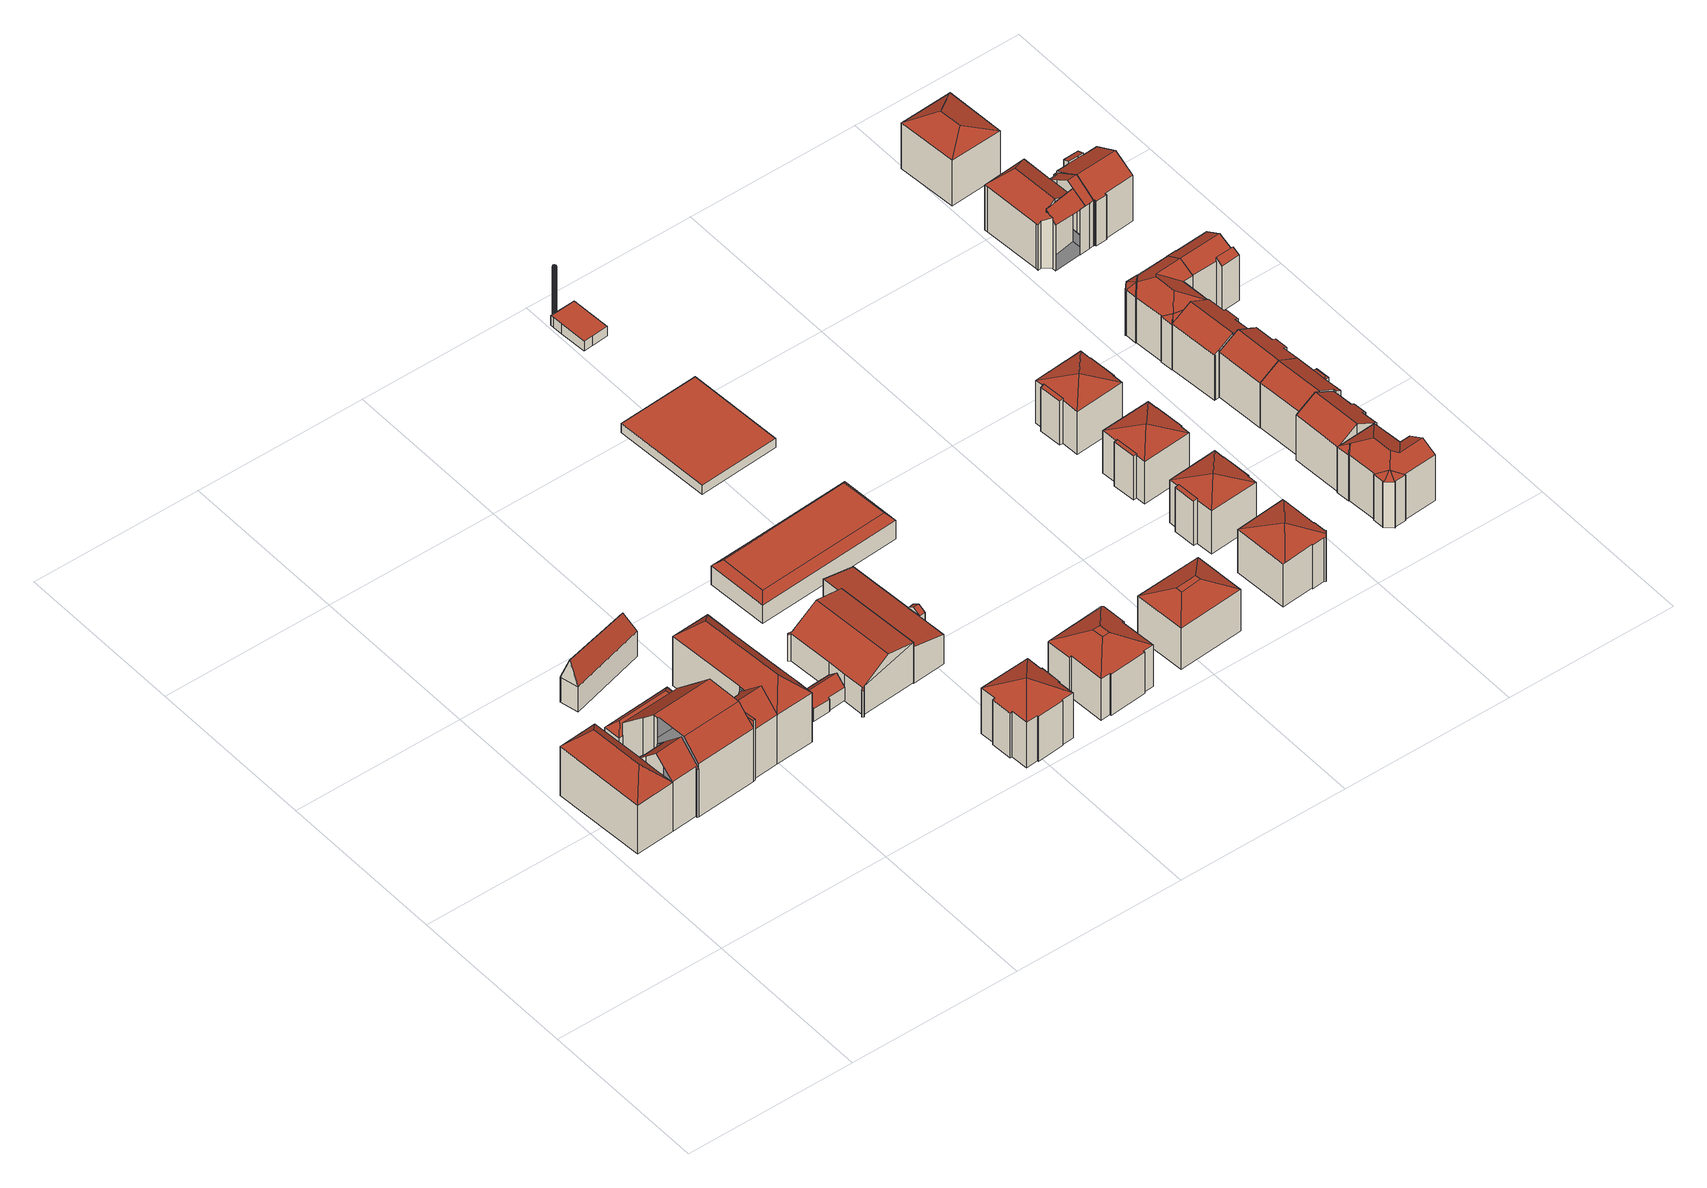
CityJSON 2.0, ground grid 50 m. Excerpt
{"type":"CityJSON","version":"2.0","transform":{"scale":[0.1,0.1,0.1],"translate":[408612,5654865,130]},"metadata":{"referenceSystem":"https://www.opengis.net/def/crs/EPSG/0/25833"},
"CityObjects":{
"building1":{"type":"Building","attributes":{"name":"35. Oberschule Dresden","Gemeindeschluessel":14612000,"Geometrietyp2DReferenz":"3000","function":"31001_3021","roofType":"9999"},"children":["building1-1","building1-2","building1-3","building1-4","building1-5","building1-6","building1-7","building1-8"]},
"building1-1":{"type":"BuildingPart","attributes":{"Dachtyp_tdc":"tdcHipRoof","Dachneigung":45.11,"QualitaetDacherkennung":61,"Geometrietyp2DReferenz":"3000","measuredHeight":21.87,"roofType":"3200"},"parents":["building1"],"geometry":[{"type":"MultiSurface","lod":"2","boundaries":[[[0,1,2]],[[3,0,2,4]],[[1,5,6,7,4,2]],[[8,9,10,11,12,13]],[[0,3,9,8]],[[3,7,10,9]],[[1,0,8,13]],[[7,3,4]]],"semantics":{"surfaces":[{"type":"RoofSurface"},{"type":"GroundSurface"},{"type":"WallSurface"}],"values":[0,0,0,1,2,2,2,0]}}]},
"building1-2":{"type":"BuildingPart","attributes":{"Dachtyp_tdc":"tdcHipRoof","Dachneigung":42.95,"QualitaetDacherkennung":61,"Geometrietyp2DReferenz":"3000","measuredHeight":10.24,"roofType":"3200"},"parents":["building1"],"geometry":[{"type":"MultiSurface","lod":"2","boundaries":[[[14,15,16,17]],[[15,18,19,16]],[[18,20,21,19]],[[20,22,23,21]],[[22,24,25,23]],[[22,20,26]],[[18,15,27]],[[20,18,27,26]],[[15,14,24,22,26,27]],[[17,16,19,21,23,25]]],"semantics":{"surfaces":[{"type":"WallSurface"},{"type":"RoofSurface"},{"type":"GroundSurface"}],"values":[0,0,0,0,0,1,1,1,1,2]}}]},
"building1-3":{"type":"BuildingPart","attributes":{"Dachtyp_tdc":"tdcPolyFlatRoof","Dachneigung":2.97,"QualitaetDacherkennung":22,"Geometrietyp2DReferenz":"3000","measuredHeight":20.09,"roofType":"2100"},"parents":["building1"],"geometry":[{"type":"MultiSurface","lod":"2","boundaries":[[[28,29,30,31]],[[29,32,33,34,30]],[[35,36,37]],[[35,38,39,36]],[[38,40,41,42,39]],[[43,28,31,44]],[[43,45,46,47,40,38,35,48,49,50,32,29,28]],[[31,30,34,51,36,39,42,52,53,44]]],"semantics":{"surfaces":[{"type":"WallSurface"},{"type":"RoofSurface"},{"type":"GroundSurface"}],"values":[0,0,0,0,0,0,1,2]}}]},
"building1-4":{"type":"BuildingPart","attributes":{"Dachtyp_tdc":"tdcGableRoof","Dachneigung":44.69,"QualitaetDacherkennung":72,"Geometrietyp2DReferenz":"3000","measuredHeight":21.92,"roofType":"3100"},"parents":["building1"],"geometry":[{"type":"MultiSurface","lod":"2","boundaries":[[[54,55,56,57]],[[58,59,60,61]],[[59,62,63,60]],[[62,64,1,13,63]],[[65,66,67,11]],[[66,54,57,67]],[[68,64,62,59,58,69,70]],[[70,71,55,54,66,65,6,68]],[[57,56,72,73,74,61,60,63,13,12,11,67]]],"semantics":{"surfaces":[{"type":"WallSurface"},{"type":"RoofSurface"},{"type":"GroundSurface"}],"values":[0,0,0,0,0,0,1,1,2]}}]},
"building1-5":{"type":"BuildingPart","attributes":{"Dachtyp_tdc":"tdcHipRoof","Dachneigung":45.23,"QualitaetDacherkennung":58,"Geometrietyp2DReferenz":"3000","measuredHeight":21.84,"roofType":"3200"},"parents":["building1"],"geometry":[{"type":"MultiSurface","lod":"2","boundaries":[[[75,76,77,78,79]],[[76,80,81,77]],[[80,82,83,81]],[[82,84,85,83]],[[84,86,87,85]],[[86,88,89,90,87]],[[91,92,93]],[[91,94,95,92]],[[94,96,97,95]],[[80,76,98]],[[96,94,99]],[[76,75,96,99,98]],[[88,100,101,82,80,98,99,94,91]],[[82,101,84]],[[84,101,100,86]],[[86,100,88]],[[96,75,102,103]],[[78,77,81,83,85,87,90,104,92,95,97,105]]],"semantics":{"surfaces":[{"type":"WallSurface"},{"type":"RoofSurface"},{"type":"GroundSurface"}],"values":[0,0,0,0,0,0,0,0,0,1,1,1,1,0,0,0,0,2]}}]},
"building1-6":{"type":"BuildingPart","attributes":{"Dachtyp_tdc":"tdcCutGableRoof","Dachneigung":43.94,"QualitaetDacherkennung":37,"Geometrietyp2DReferenz":"3000","measuredHeight":22.99,"roofType":"9999"},"parents":["building1"],"geometry":[{"type":"MultiSurface","lod":"2","boundaries":[[[106,107,108,109]],[[107,110,111,108]],[[110,112,17,111]],[[112,14,17]],[[113,25,24]],[[113,114,43,44,25]],[[41,115,58,61,42]],[[116,106,109,56,55]],[[117,115,41,47,118]],[[119,114,113,112,110,107,106]],[[118,119,106,116,120,117]],[[109,108,111,17,25,44,53,52,42,61,74,73,72,56]]],"semantics":{"surfaces":[{"type":"WallSurface"},{"type":"RoofSurface"},{"type":"GroundSurface"}],"values":[0,0,0,0,0,0,0,0,1,1,1,2]}}]},
"building1-7":{"type":"BuildingPart","attributes":{"Dachtyp_tdc":"tdcGableRoof","Dachneigung":44.71,"QualitaetDacherkennung":66,"Geometrietyp2DReferenz":"3000","measuredHeight":7.15,"roofType":"3100"},"parents":["building1"],"geometry":[{"type":"MultiSurface","lod":"2","boundaries":[[[121,122,123,124]],[[122,125,126,123]],[[125,127,128,126]],[[127,129,130,128]],[[129,131,132,130]],[[131,133,134,132]],[[133,135,136,134]],[[135,137,138,136]],[[137,139,140,138]],[[139,93,92,140]],[[89,141,142,90]],[[141,121,124,142]],[[143,93,139,137,135,133,131,129]],[[129,127,125,122,121,141,89,143]],[[124,123,126,128,130,132,134,136,138,140,92,104,90,142]]],"semantics":{"surfaces":[{"type":"WallSurface"},{"type":"RoofSurface"},{"type":"GroundSurface"}],"values":[0,0,0,0,0,0,0,0,0,0,0,0,1,1,2]}}]},
"building1-8":{"type":"BuildingPart","attributes":{"Dachtyp_tdc":"tdcGableRoof","Dachneigung":44.4,"QualitaetDacherkennung":64,"Geometrietyp2DReferenz":"3000","measuredHeight":21.84,"roofType":"3100"},"parents":["building1"],"geometry":[{"type":"MultiSurface","lod":"2","boundaries":[[[144,145,146,147]],[[145,79,78,146]],[[37,36,97,96]],[[33,148,30,34]],[[148,144,147,30]],[[149,48,37,96,150]],[[150,102,79,145,144,148,33,50,149]],[[147,146,78,105,97,36,51,34,30]]],"semantics":{"surfaces":[{"type":"WallSurface"},{"type":"RoofSurface"},{"type":"GroundSurface"}],"values":[0,0,0,0,0,1,1,2]}}]},
"building2":{"type":"Building","attributes":{"Dachtyp_tdc":"tdcFreeFormRoof","Gemeindeschluessel":14612000,"Dachneigung":69.14,"QualitaetDacherkennung":5,"Geometrietyp2DReferenz":"3000","measuredHeight":15.52,"function":"31001_9998","roofType":"5000"},"geometry":[{"type":"Solid","lod":"2","boundaries":[[[[151,152,153,154]],[[152,155,156,153]],[[157,158,152,151]],[[157,151,159]],[[158,157,159,155]],[[158,155,152]],[[156,160,154,153]],[[155,159,160,156]],[[159,151,154,160]]]],"semantics":{"surfaces":[{"type":"WallSurface"},{"type":"RoofSurface"},{"type":"GroundSurface"}],"values":[[0,0,1,0,1,1,2,0,0]]}}]},
"building3":{"type":"Building","attributes":{"Dachtyp_tdc":"tdcFreeFormRoof","Gemeindeschluessel":14612000,"Dachneigung":35.16,"QualitaetDacherkennung":48,"Geometrietyp2DReferenz":"3000","measuredHeight":14.76,"function":"31001_3211","roofType":"5000"},"geometry":[{"type":"Solid","lod":"2","boundaries":[[[[161,162,163,164]],[[162,165,166,163]],[[165,167,168,166]],[[167,169,170,168]],[[169,171,172,170]],[[171,173,174,172]],[[173,175,176,174]],[[175,177,178,176]],[[177,179,180,178]],[[179,181,182,180]],[[181,183,184,182]],[[183,161,164,184]],[[185,173,171,186]],[[175,185,186,169,167,165,162,161,183,181,179,177]],[[171,169,186]],[[175,173,185]],[[164,163,166,168,170,172,174,176,178,180,182,184]]]],"semantics":{"surfaces":[{"type":"WallSurface"},{"type":"RoofSurface"},{"type":"GroundSurface"}],"values":[[0,0,0,0,0,0,0,0,0,0,0,0,1,1,0,0,2]]}}]},
"building4":{"type":"Building","attributes":{"Dachtyp_tdc":"tdcTentRoof","Gemeindeschluessel":14612000,"Dachneigung":28.56,"QualitaetDacherkennung":66,"Geometrietyp2DReferenz":"3000","measuredHeight":19.02,"function":"31001_9998","roofType":"3500"},"geometry":[{"type":"Solid","lod":"2","boundaries":[[[[187,188,189,190]],[[188,191,192,189]],[[191,193,194,192]],[[193,195,196,194]],[[195,197,198,196]],[[197,199,200,198]],[[199,201,202,200]],[[201,203,204,202]],[[203,205,206,204]],[[205,207,208,206]],[[209,210,211,212]],[[210,213,214,211]],[[213,215,216,214]],[[215,217,218,216]],[[217,187,190,218]],[[195,193,191,188,187,217,219]],[[205,203,201,199,197,195,219]],[[215,213,210,209,207,205,219]],[[217,215,219]],[[190,189,192,194,196,198,200,202,204,206,208,212,211,214,216,218]],[[207,209,212,208]]]],"semantics":{"surfaces":[{"type":"WallSurface"},{"type":"RoofSurface"},{"type":"GroundSurface"}],"values":[[0,0,0,0,0,0,0,0,0,0,0,0,0,0,0,1,1,1,1,2,0]]}}]},
"building5":{"type":"Building","attributes":{"Gemeindeschluessel":14612000,"Geometrietyp2DReferenz":"3000","function":"31001_9998","roofType":"9999"},"children":["building5-1","building5-2"]},
"building5-1":{"type":"BuildingPart","attributes":{"Dachtyp_tdc":"tdcGableRoof","Dachneigung":31.1,"QualitaetDacherkennung":43,"Geometrietyp2DReferenz":"3000","measuredHeight":11.4,"roofType":"3100"},"parents":["building5"],"geometry":[{"type":"MultiSurface","lod":"2","boundaries":[[[220,221,222,223]],[[221,224,225,222]],[[224,226,227,225]],[[226,228,227]],[[229,220,223,230,231]],[[220,229,232,233,221]],[[224,233,232,226]],[[226,232,229]],[[221,233,224]],[[223,222,225,227,230]]],"semantics":{"surfaces":[{"type":"WallSurface"},{"type":"RoofSurface"},{"type":"GroundSurface"}],"values":[0,0,0,0,0,1,1,0,0,2]}}]},
"building5-2":{"type":"BuildingPart","attributes":{"Dachtyp_tdc":"tdcPolyFlatRoof","Dachneigung":13.24,"QualitaetDacherkennung":51,"Geometrietyp2DReferenz":"3000","measuredHeight":12.05,"roofType":"2100"},"parents":["building5"],"geometry":[{"type":"MultiSurface","lod":"2","boundaries":[[[228,234,235,227]],[[234,236,237,235]],[[236,238,239,237]],[[238,240,241,239]],[[240,242,243,241]],[[242,244,223,243]],[[244,231,230,223]],[[244,242,240,238,236,234,228,231]],[[230,227,235,237,239,241,243,223]]],"semantics":{"surfaces":[{"type":"WallSurface"},{"type":"RoofSurface"},{"type":"GroundSurface"}],"values":[0,0,0,0,0,0,0,1,2]}}]},
"building6":{"type":"Building","attributes":{"Dachtyp_tdc":"tdcCutTentRoof","Gemeindeschluessel":14612000,"Dachneigung":0.399,"QualitaetDacherkennung":61,"Geometrietyp2DReferenz":"3000","measuredHeight":8.43,"function":"31001_9998","roofType":"9999"},"geometry":[{"type":"Solid","lod":"2","boundaries":[[[[245,246,247,248]],[[246,249,250,247]],[[249,251,252,250]],[[251,253,254,252]],[[253,245,248,254]],[[245,253,255,256]],[[246,245,256,257]],[[251,249,246,257,258]],[[253,251,258,255]],[[258,257,256,255]],[[248,247,250,252,254]]]],"semantics":{"surfaces":[{"type":"WallSurface"},{"type":"RoofSurface"},{"type":"GroundSurface"}],"values":[[0,0,0,0,0,1,1,1,1,1,2]]}}]},
"building7":{"type":"Building","attributes":{"Dachtyp_tdc":"tdcCutTentRoof","Gemeindeschluessel":14612000,"Dachneigung":27.52,"QualitaetDacherkennung":64,"Geometrietyp2DReferenz":"3000","measuredHeight":17.58,"function":"31001_9998","roofType":"9999"},"geometry":[{"type":"Solid","lod":"2","boundaries":[[[[259,260,261,262]],[[260,263,264,261]],[[263,265,266,264]],[[265,267,268,266]],[[267,269,270,268]],[[269,271,272,270]],[[271,273,274,272]],[[273,275,276,274]],[[275,277,278,276]],[[277,279,280,278]],[[279,281,282,280]],[[281,283,284,282]],[[283,285,286,284]],[[285,259,262,286]],[[263,260,287,288]],[[271,269,267,265,263,288,289]],[[281,279,277,275,273,271,289,290]],[[260,259,285,283,281,290,287]],[[290,289,288,287]],[[262,261,264,266,268,270,272,274,276,278,280,282,284,286]]]],"semantics":{"surfaces":[{"type":"WallSurface"},{"type":"RoofSurface"},{"type":"GroundSurface"}],"values":[[0,0,0,0,0,0,0,0,0,0,0,0,0,0,1,1,1,1,1,2]]}}]},
"building8":{"type":"Building","attributes":{"Dachtyp_tdc":"tdcPolyFlatRoof","Gemeindeschluessel":14612000,"Dachneigung":0,"QualitaetDacherkennung":21,"Geometrietyp2DReferenz":"3000","measuredHeight":3,"function":"31001_3211","roofType":"1000"},"geometry":[{"type":"Solid","lod":"2","boundaries":[[[[291,292,293,294]],[[292,295,296,293]],[[295,297,298,296]],[[297,291,294,298]],[[297,295,292,291]],[[294,293,296,298]]]],"semantics":{"surfaces":[{"type":"WallSurface"},{"type":"RoofSurface"},{"type":"GroundSurface"}],"values":[[0,0,0,0,1,2]]}}]},
"building9":{"type":"Building","attributes":{"Dachtyp_tdc":"tdcCutTentRoof","Gemeindeschluessel":14612000,"Dachneigung":24.53,"QualitaetDacherkennung":62,"Geometrietyp2DReferenz":"3000","measuredHeight":16.75,"function":"31001_9998","roofType":"9999"},"geometry":[{"type":"Solid","lod":"2","boundaries":[[[[299,300,301,302]],[[300,303,304,301]],[[303,305,306,304]],[[305,299,302,306]],[[300,299,307,308]],[[303,300,308,309]],[[305,303,309,310]],[[299,305,310,307]],[[310,309,308,307]],[[302,301,304,306]]]],"semantics":{"surfaces":[{"type":"WallSurface"},{"type":"RoofSurface"},{"type":"GroundSurface"}],"values":[[0,0,0,0,1,1,1,1,1,2]]}}]},
"building10":{"type":"Building","attributes":{"Dachtyp_tdc":"tdcPolyFlatRoof","Gemeindeschluessel":14612000,"Dachneigung":0,"QualitaetDacherkennung":82,"Geometrietyp2DReferenz":"3000","measuredHeight":3.25,"function":"31001_9998","roofType":"1000"},"geometry":[{"type":"Solid","lod":"2","boundaries":[[[[311,312,313,314]],[[312,315,316,313]],[[315,317,318,316]],[[317,319,320,318]],[[319,321,322,320]],[[321,323,324,322]],[[323,311,314,324]],[[323,321,319,317,315,312,311]],[[314,313,316,318,320,322,324]]]],"semantics":{"surfaces":[{"type":"WallSurface"},{"type":"RoofSurface"},{"type":"GroundSurface"}],"values":[[0,0,0,0,0,0,0,1,2]]}}]},
"building11":{"type":"Building","attributes":{"Stand_DGM":"2016","Stand_Basis-DLM":"2021","Gemeindeschluessel":"14612000","ObjektHoehe":17,"Stand_Laserscan":"2016","BodenHoehe":131.51,"Stand_3D-Stadtmodell":"2023","Geometrietyp2DReferenz":1000,"AbsoluteHoehe":148.51,"measuredHeight":17,"function":"51002_1290","roofType":"9999"},"geometry":[{"type":"MultiSurface","lod":"2","boundaries":[[[325,326,327]],[[325,327,328]],[[325,328,329]],[[325,329,330]],[[325,330,331]],[[325,331,332]],[[325,332,333]],[[325,333,334]],[[325,334,335]],[[325,335,336]],[[325,336,337]],[[325,337,338]],[[325,338,339]],[[325,339,340]],[[325,340,341]],[[325,341,342]],[[325,342,343]],[[325,343,344]],[[327,326,345]],[[327,345,346]],[[326,325,347]],[[326,347,345]],[[325,344,348]],[[325,348,347]],[[344,343,349]],[[344,349,348]],[[343,342,350]],[[343,350,349]],[[342,341,351]],[[342,351,350]],[[341,340,352]],[[341,352,351]],[[340,339,353]],[[340,353,352]],[[339,338,354]],[[339,354,353]],[[338,337,355]],[[338,355,354]],[[337,336,356]],[[337,356,355]],[[336,335,357]],[[336,357,356]],[[335,334,358]],[[335,358,357]],[[334,333,359]],[[334,359,358]],[[333,332,360]],[[333,360,359]],[[332,331,361]],[[332,361,360]],[[331,330,362]],[[331,362,361]],[[330,329,363]],[[330,363,362]],[[329,328,364]],[[329,364,363]],[[328,327,346]],[[328,346,364]],[[364,346,345]],[[364,345,347]],[[364,347,348]],[[364,348,349]],[[364,349,350]],[[364,350,351]],[[364,351,352]],[[364,352,353]],[[364,353,354]],[[364,354,355]],[[364,355,356]],[[364,356,357]],[[364,357,358]],[[364,358,359]],[[364,359,360]],[[364,360,361]],[[364,361,362]],[[364,362,363]]],"semantics":{"surfaces":[{"type":"RoofSurface"},{"type":"WallSurface"},{"type":"GroundSurface"}],"values":[0,0,0,0,0,0,0,0,0,0,0,0,0,0,0,0,0,0,1,1,1,1,1,1,1,1,1,1,1,1,1,1,1,1,1,1,1,1,1,1,1,1,1,1,1,1,1,1,1,1,1,1,1,1,1,1,1,1,2,2,2,2,2,2,2,2,2,2,2,2,2,2,2,2,2,2]}}]},
"building12":{"type":"Building","attributes":{"Dachtyp_tdc":"tdcFreeFormRoof","Gemeindeschluessel":14612000,"Dachneigung":22.25,"QualitaetDacherkennung":82,"Geometrietyp2DReferenz":"3000","measuredHeight":17.31,"function":"31001_9998","roofType":"5000"},"geometry":[{"type":"Solid","lod":"2","boundaries":[[[[365,366,367,368]],[[366,369,370,367]],[[369,371,372,370]],[[371,373,374,372]],[[373,375,376,374]],[[375,377,378,376]],[[377,379,380,378]],[[379,381,382,380]],[[381,383,384,382]],[[383,385,386,384]],[[385,365,368,386]],[[365,387,388,389,366]],[[388,390,369,389]],[[391,377,375,373,371,390,388]],[[381,379,391,388,387,385,383]],[[369,366,389]],[[365,385,387]],[[371,369,390]],[[379,377,391]],[[368,367,370,372,374,376,378,380,382,384,386]]]],"semantics":{"surfaces":[{"type":"WallSurface"},{"type":"RoofSurface"},{"type":"GroundSurface"}],"values":[[0,0,0,0,0,0,0,0,0,0,0,1,1,1,1,0,0,0,0,2]]}}]},
"building13":{"type":"Building","attributes":{"Gemeindeschluessel":14612000,"Geometrietyp2DReferenz":"3000","function":"31001_9998","roofType":"9999"},"children":["building13-1","building13-2"]},
"building13-1":{"type":"BuildingPart","attributes":{"Dachtyp_tdc":"tdcTentRoof","Dachneigung":19.49,"QualitaetDacherkennung":59,"Geometrietyp2DReferenz":"3000","measuredHeight":16.82,"roofType":"3500"},"parents":["building13"],"geometry":[{"type":"MultiSurface","lod":"2","boundaries":[[[392,393,394,395]],[[393,396,397,394]],[[396,398,399,397]],[[398,400,401,399]],[[400,402,403,401]],[[402,404,405,403]],[[404,406,407,405]],[[406,408,409,407]],[[410,392,395,411]],[[393,392,412]],[[404,402,400,398,396,393,412]],[[406,404,412]],[[392,410,408,406,412]],[[395,394,397,399,401,403,405,407,409,411]]],"semantics":{"surfaces":[{"type":"WallSurface"},{"type":"RoofSurface"},{"type":"GroundSurface"}],"values":[0,0,0,0,0,0,0,0,0,1,1,1,1,2]}}]},
"building13-2":{"type":"BuildingPart","attributes":{"Dachtyp_tdc":"tdcPolyFlatRoof","Dachneigung":17.41,"QualitaetDacherkennung":87,"Geometrietyp2DReferenz":"3000","measuredHeight":15,"roofType":"2100"},"parents":["building13"],"geometry":[{"type":"MultiSurface","lod":"2","boundaries":[[[413,414,410,411,415]],[[416,417,418,409,408]],[[416,414,413,417]],[[418,415,411,409]],[[417,413,415,418]]],"semantics":{"surfaces":[{"type":"WallSurface"},{"type":"RoofSurface"},{"type":"GroundSurface"}],"values":[0,0,1,2,0]}}]},
"building14":{"type":"Building","attributes":{"Gemeindeschluessel":14612000,"Geometrietyp2DReferenz":"3000","function":"31001_9998","roofType":"9999"},"children":["building14-1","building14-2"]},
"building14-1":{"type":"BuildingPart","attributes":{"Dachtyp_tdc":"tdcTentRoof","Dachneigung":19.44,"QualitaetDacherkennung":57,"Geometrietyp2DReferenz":"3000","measuredHeight":16.68,"roofType":"3500"},"parents":["building14"],"geometry":[{"type":"MultiSurface","lod":"2","boundaries":[[[419,420,421,422]],[[420,423,424,421]],[[423,425,426,424]],[[425,427,428,426]],[[427,429,430,428]],[[429,431,432,430]],[[431,433,434,432]],[[433,435,436,434]],[[435,437,438,436]],[[423,420,439]],[[433,431,429,427,425,423,439]],[[435,433,439]],[[420,419,437,435,439]],[[421,424,426,428,430,432,434,436,438,422]]],"semantics":{"surfaces":[{"type":"WallSurface"},{"type":"RoofSurface"},{"type":"GroundSurface"}],"values":[0,0,0,0,0,0,0,0,0,1,1,1,1,2]}}]},
"building14-2":{"type":"BuildingPart","attributes":{"Dachtyp_tdc":"tdcPolyFlatRoof","Dachneigung":16.46,"QualitaetDacherkennung":66,"Geometrietyp2DReferenz":"3000","measuredHeight":14.79,"roofType":"2100"},"parents":["building14"],"geometry":[{"type":"MultiSurface","lod":"2","boundaries":[[[440,441,419,422,442]],[[443,444,445,438,437]],[[444,440,442,445]],[[444,443,441,440]],[[442,422,438,445]]],"semantics":{"surfaces":[{"type":"WallSurface"},{"type":"RoofSurface"},{"type":"GroundSurface"}],"values":[0,0,0,1,2]}}]},
"building15":{"type":"Building","attributes":{"Gemeindeschluessel":14612000,"Geometrietyp2DReferenz":"3000","function":"31001_9998","roofType":"9999"},"children":["building15-1","building15-2"]},
"building15-1":{"type":"BuildingPart","attributes":{"Dachtyp_tdc":"tdcTentRoof","Dachneigung":20.35,"QualitaetDacherkennung":60,"Geometrietyp2DReferenz":"3000","measuredHeight":16.91,"roofType":"3500"},"parents":["building15"],"geometry":[{"type":"MultiSurface","lod":"2","boundaries":[[[446,447,448,449]],[[447,450,451,448]],[[450,452,453,451]],[[452,454,455,453]],[[454,456,457,455]],[[456,458,459,457]],[[458,460,461,459]],[[460,462,463,461]],[[462,464,465,463]],[[450,447,466]],[[460,458,456,454,452,450,466]],[[462,460,466]],[[447,446,464,462,466]],[[449,448,451,453,455,457,459,461,463,465]]],"semantics":{"surfaces":[{"type":"WallSurface"},{"type":"RoofSurface"},{"type":"GroundSurface"}],"values":[0,0,0,0,0,0,0,0,0,1,1,1,1,2]}}]},
"building15-2":{"type":"BuildingPart","attributes":{"Dachtyp_tdc":"tdcPolyFlatRoof","Dachneigung":18.13,"QualitaetDacherkennung":75,"Geometrietyp2DReferenz":"3000","measuredHeight":14.9,"roofType":"2100"},"parents":["building15"],"geometry":[{"type":"MultiSurface","lod":"2","boundaries":[[[467,468,446,449,469]],[[470,465,464]],[[470,471,472,465]],[[471,467,469,472]],[[471,470,468,467]],[[469,449,465,472]]],"semantics":{"surfaces":[{"type":"WallSurface"},{"type":"RoofSurface"},{"type":"GroundSurface"}],"values":[0,0,0,0,1,2]}}]},
"building16":{"type":"Building","attributes":{"Dachtyp_tdc":"tdcFreeFormRoof","Gemeindeschluessel":14612000,"Dachneigung":28.74,"QualitaetDacherkennung":70,"Geometrietyp2DReferenz":"3000","measuredHeight":18.4,"function":"31001_9998","roofType":"5000"},"geometry":[{"type":"Solid","lod":"2","boundaries":[[[[473,474,475,476]],[[474,477,478,475]],[[477,479,480,478]],[[479,481,482,480]],[[481,483,484,482]],[[483,485,486,484]],[[485,487,488,486]],[[487,489,490,488]],[[489,491,492,490]],[[491,493,494,492]],[[493,495,496,494]],[[495,497,498,496]],[[497,499,500,498]],[[499,501,502,500]],[[501,503,504,502]],[[503,473,476,504]],[[505,503,501]],[[506,505,501,499]],[[507,506,499,497]],[[508,509,510,511,507,497,495]],[[512,508,495,493]],[[513,512,493,491]],[[513,491,489]],[[514,515,508,512,513,489,487]],[[514,487,485]],[[515,514,485,483]],[[509,508,515,483,481]],[[516,517,510,509,481,479]],[[516,479,477]],[[517,516,477,474]],[[511,510,517,474,473]],[[505,506,507,511,473,503]],[[476,475,478,480,482,484,486,488,490,492,494,496,498,500,502,504]]]],"semantics":{"surfaces":[{"type":"WallSurface"},{"type":"RoofSurface"},{"type":"GroundSurface"}],"values":[[0,0,0,0,0,0,0,0,0,0,0,0,0,0,0,0,1,1,1,1,1,1,1,1,1,1,1,1,0,1,1,1,2]]}}]},
"building17":{"type":"Building","attributes":{"Dachtyp_tdc":"tdcGableRoof","Gemeindeschluessel":14612000,"Dachneigung":30.97,"QualitaetDacherkennung":85,"Geometrietyp2DReferenz":"3000","measuredHeight":18.5,"function":"31001_9998","roofType":"3100"},"geometry":[{"type":"Solid","lod":"2","boundaries":[[[[518,519,520,521]],[[519,522,523,520]],[[522,524,525,523]],[[524,526,527,525]],[[526,528,476,527]],[[528,529,530,476]],[[529,531,504,530]],[[531,532,533,504]],[[532,534,535,533]],[[534,536,537,535]],[[536,538,539,537]],[[538,540,541,539]],[[540,518,521,541]],[[536,534,532,531,529]],[[529,528,526,524,522,519,518,540,538,536]],[[521,520,523,525,527,476,530,504,533,535,537,539,541]]]],"semantics":{"surfaces":[{"type":"WallSurface"},{"type":"RoofSurface"},{"type":"GroundSurface"}],"values":[[0,0,0,0,0,0,0,0,0,0,0,0,0,1,1,2]]}}]},
"building18":{"type":"Building","attributes":{"Gemeindeschluessel":14612000,"Geometrietyp2DReferenz":"3000","function":"31001_9998","roofType":"9999"},"children":["building18-1","building18-2"]},
"building18-1":{"type":"BuildingPart","attributes":{"Dachtyp_tdc":"tdcFreeFormRoof","Dachneigung":51.49,"QualitaetDacherkennung":45,"Geometrietyp2DReferenz":"3000","measuredHeight":15.45,"roofType":"5000"},"parents":["building18"],"geometry":[{"type":"MultiSurface","lod":"2","boundaries":[[[542,543,544,545]],[[543,546,547,544]],[[546,548,549,547]],[[550,548,546]],[[551,550,546,543]],[[551,543,542]],[[550,551,542,548]],[[545,544,547,549]]],"semantics":{"surfaces":[{"type":"WallSurface"},{"type":"RoofSurface"},{"type":"GroundSurface"}],"values":[0,0,0,1,1,1,1,2]}}]},
"building18-2":{"type":"BuildingPart","attributes":{"Dachtyp_tdc":"tdcGableRoof","Dachneigung":28.68,"QualitaetDacherkennung":80,"Geometrietyp2DReferenz":"3000","measuredHeight":18.28,"roofType":"3100"},"parents":["building18"],"geometry":[{"type":"MultiSurface","lod":"2","boundaries":[[[552,553,554,549]],[[553,555,556,554]],[[555,557,558,556]],[[557,559,560,558]],[[559,561,562,560]],[[561,563,564,562]],[[563,565,566,564]],[[559,557,555,553,552,567,568,565]],[[565,563,561,559]],[[565,568,569,566]],[[568,567,545,569]],[[567,542,545]],[[552,549,548]],[[566,569,545,549,554,556,558,560,562,564]]],"semantics":{"surfaces":[{"type":"WallSurface"},{"type":"RoofSurface"},{"type":"GroundSurface"}],"values":[0,0,0,0,0,0,0,1,1,0,0,0,0,2]}}]},
"building19":{"type":"Building","attributes":{"Dachtyp_tdc":"tdcGableRoof","Gemeindeschluessel":14612000,"Dachneigung":28.35,"QualitaetDacherkennung":89,"Geometrietyp2DReferenz":"3000","measuredHeight":18.27,"function":"31001_9998","roofType":"3100"},"geometry":[{"type":"Solid","lod":"2","boundaries":[[[[570,571,572,573]],[[571,574,575,572]],[[574,576,577,575]],[[570,578,563,579]],[[579,568,580,581,582,576,574,571,570]],[[577,583,584,585,586,587,588,589,573,572,575]],[[576,582,583,577]],[[582,581,584,583]],[[581,580,585,584]],[[563,578,589,588]],[[580,568,586,585]],[[568,579,587,586]],[[579,563,588,587]],[[578,570,573,589]]]],"semantics":{"surfaces":[{"type":"WallSurface"},{"type":"RoofSurface"},{"type":"GroundSurface"}],"values":[[0,0,0,1,1,2,0,0,0,0,0,0,0,0]]}}]},
"building20":{"type":"Building","attributes":{"Dachtyp_tdc":"tdcGableRoof","Gemeindeschluessel":14612000,"Dachneigung":28.99,"QualitaetDacherkennung":77,"Geometrietyp2DReferenz":"3000","measuredHeight":18.38,"function":"31001_9998","roofType":"3100"},"geometry":[{"type":"Solid","lod":"2","boundaries":[[[[590,591,592,593]],[[591,594,595,592]],[[594,596,597,595]],[[596,598,599,597]],[[598,600,601,599]],[[600,602,603,601]],[[596,594,591,590,604,605,606,607]],[[607,608,609,602,600,598,596]],[[603,610,611,612,613,614,615,593,592,595,597,599,601]],[[604,590,593,615]],[[602,609,610,603]],[[609,608,611,610]],[[608,607,612,611]],[[607,606,613,612]],[[606,605,614,613]],[[605,604,615,614]]]],"semantics":{"surfaces":[{"type":"WallSurface"},{"type":"RoofSurface"},{"type":"GroundSurface"}],"values":[[0,0,0,0,0,0,1,1,2,0,0,0,0,0,0,0]]}}]},
"building21":{"type":"Building","attributes":{"Dachtyp_tdc":"tdcFreeFormRoof","Gemeindeschluessel":14612000,"Dachneigung":29.11,"QualitaetDacherkennung":62,"Geometrietyp2DReferenz":"3000","measuredHeight":18.29,"function":"31001_9998","roofType":"5000"},"geometry":[{"type":"Solid","lod":"2","boundaries":[[[[616,617,618,619]],[[620,621,622,623,616,619,624]],[[625,620,624,626]],[[625,626,627]],[[628,629,630,631,632,633,634,635,636,637,638,639,640,641,642,643]],[[627,626,629,628]],[[626,624,630,629]],[[624,619,631,630]],[[619,618,632,631]],[[618,644,633,632]],[[644,645,634,633]],[[645,646,635,634]],[[646,647,636,635]],[[648,649,640,639]],[[647,650,637,636]],[[650,651,638,637]],[[651,648,639,638]],[[649,652,641,640]],[[652,653,642,641]],[[653,654,643,642]],[[654,627,628,643]],[[620,653,621]],[[625,653,620]],[[625,654,653]],[[654,625,627]],[[655,622,621,653,652]],[[656,655,652,649]],[[656,649,648]],[[623,622,655,656,648,651]],[[657,623,651,650]],[[658,657,650,647]],[[658,647,646]],[[659,617,616,623,657,658,646,645]],[[659,645,644]],[[617,659,644,618]]]],"semantics":{"surfaces":[{"type":"RoofSurface"},{"type":"GroundSurface"},{"type":"WallSurface"}],"values":[[0,0,0,0,1,2,2,2,2,2,2,2,2,2,2,2,2,2,2,2,2,0,0,0,0,0,0,2,0,0,0,0,0,0,0]]}}]},
"building22":{"type":"Building","attributes":{"Gemeindeschluessel":14612000,"Geometrietyp2DReferenz":"3000","function":"31001_9998","roofType":"9999"},"children":["building22-1","building22-2","building22-3"]},
"building22-1":{"type":"BuildingPart","attributes":{"Dachtyp_tdc":"tdcGableRoof","Dachneigung":33.34,"QualitaetDacherkennung":35,"Geometrietyp2DReferenz":"3000","measuredHeight":17.77,"roofType":"3100"},"parents":["building22"],"geometry":[{"type":"MultiSurface","lod":"2","boundaries":[[[660,661,662,663]],[[664,665,666,667]],[[660,668,669,665,664,670,661]],[[666,671,672,663,662,673,667]]],"semantics":{"surfaces":[{"type":"WallSurface"},{"type":"RoofSurface"},{"type":"GroundSurface"}],"values":[0,0,1,2]}}]},
"building22-2":{"type":"BuildingPart","attributes":{"Dachtyp_tdc":"tdcHipAndGableRoof","Dachneigung":31.66,"QualitaetDacherkennung":67,"Geometrietyp2DReferenz":"3000","measuredHeight":18.86,"roofType":"5000"},"parents":["building22"],"geometry":[{"type":"MultiSurface","lod":"2","boundaries":[[[674,675,673,676]],[[677,678,679,662,661]],[[678,680,681,679]],[[680,682,683,681]],[[682,684,685,683]],[[684,686,687,685]],[[686,688,689,687]],[[688,690,691,692,689]],[[693,674,676,694]],[[688,686,695]],[[686,684,682,680,678,677,670,675,674,695]],[[674,693,696,697,690,688,695]],[[676,673,662,679,681,683,685,687,689,692,698,694]]],"semantics":{"surfaces":[{"type":"WallSurface"},{"type":"RoofSurface"},{"type":"GroundSurface"}],"values":[0,0,0,0,0,0,0,0,0,1,1,1,2]}}]},
"building22-3":{"type":"BuildingPart","attributes":{"Dachtyp_tdc":"tdcGableRoof","Dachneigung":32.52,"QualitaetDacherkennung":69,"Geometrietyp2DReferenz":"3000","measuredHeight":19.02,"roofType":"3100"},"parents":["building22"],"geometry":[{"type":"MultiSurface","lod":"2","boundaries":[[[699,700,668,672,701]],[[691,702,703,692]],[[702,704,705,703]],[[704,706,707,705]],[[706,708,709,707]],[[708,710,711,709]],[[710,712,713,711]],[[712,699,701,713]],[[708,706,704,702,691,697,714]],[[714,715,716,700,699,712,710,708]],[[701,672,671,666,694,698,692,703,705,707,709,711,713]]],"semantics":{"surfaces":[{"type":"WallSurface"},{"type":"RoofSurface"},{"type":"GroundSurface"}],"values":[0,0,0,0,0,0,0,0,1,1,2]}}]},
"building23":{"type":"Building","attributes":{"Gemeindeschluessel":14612000,"Geometrietyp2DReferenz":"3000","function":"31001_9998","roofType":"9999"},"children":["building23-1","building23-2"]},
"building23-1":{"type":"BuildingPart","attributes":{"Dachtyp_tdc":"tdcGableRoof","Dachneigung":29.74,"QualitaetDacherkennung":58,"Geometrietyp2DReferenz":"3000","measuredHeight":17.57,"roofType":"3100"},"parents":["building23"],"geometry":[{"type":"MultiSurface","lod":"2","boundaries":[[[717,718,719,720]],[[718,721,722,719]],[[721,723,724,722]],[[723,725,726,724]],[[727,728,640,729]],[[728,656,730,640]],[[656,648,639,730]],[[648,731,732,639]],[[731,717,720,732]],[[656,728,727,725,723]],[[723,721,718,717,731,648,656]],[[720,719,722,724,726,729,640,730,639,732]]],"semantics":{"surfaces":[{"type":"WallSurface"},{"type":"RoofSurface"},{"type":"GroundSurface"}],"values":[0,0,0,0,0,0,0,0,0,1,1,2]}}]},
"building23-2":{"type":"BuildingPart","attributes":{"Dachtyp_tdc":"tdcPolyFlatRoof","Dachneigung":29.68,"QualitaetDacherkennung":66,"Geometrietyp2DReferenz":"3000","measuredHeight":16.37,"roofType":"2100"},"parents":["building23"],"geometry":[{"type":"MultiSurface","lod":"2","boundaries":[[[733,734,735,726,725]],[[734,736,737,735]],[[736,738,727,729,737]],[[738,736,734,733]],[[726,735,737,729]]],"semantics":{"surfaces":[{"type":"WallSurface"},{"type":"RoofSurface"},{"type":"GroundSurface"}],"values":[0,0,0,1,2]}}]},
"building24":{"type":"Building","attributes":{"Dachtyp_tdc":"tdcHipRoof","Gemeindeschluessel":14612000,"Dachneigung":21.61,"QualitaetDacherkennung":70,"Geometrietyp2DReferenz":"3000","measuredHeight":18.02,"function":"31001_9998","roofType":"3200"},"geometry":[{"type":"Solid","lod":"2","boundaries":[[[[739,740,741,742]],[[740,743,744,741]],[[743,745,746,744]],[[745,739,742,746]],[[743,740,747]],[[739,745,748]],[[740,739,748,747]],[[745,743,747,748]],[[742,741,744,746]]]],"semantics":{"surfaces":[{"type":"WallSurface"},{"type":"RoofSurface"},{"type":"GroundSurface"}],"values":[[0,0,0,0,1,1,1,1,2]]}}]},
"building25":{"type":"Building","attributes":{"Gemeindeschluessel":14612000,"Geometrietyp2DReferenz":"3000","function":"31001_9998","roofType":"9999"},"children":["building25-1","building25-2"]},
"building25-1":{"type":"BuildingPart","attributes":{"Dachtyp_tdc":"tdcPolyFlatRoof","Dachneigung":19.27,"QualitaetDacherkennung":36,"Geometrietyp2DReferenz":"3000","measuredHeight":15.71,"roofType":"2100"},"parents":["building25"],"geometry":[{"type":"MultiSurface","lod":"2","boundaries":[[[749,750,751,752]],[[750,753,751]],[[754,755,756]],[[754,757,758,755]],[[757,749,752,758]],[[757,754,750,749]],[[752,751,755,758]]],"semantics":{"surfaces":[{"type":"WallSurface"},{"type":"RoofSurface"},{"type":"GroundSurface"}],"values":[0,0,0,0,0,1,2]}}]},
"building25-2":{"type":"BuildingPart","attributes":{"Dachtyp_tdc":"tdcGableRoof","Dachneigung":28.27,"QualitaetDacherkennung":74,"Geometrietyp2DReferenz":"3000","measuredHeight":18.64,"roofType":"3100"},"parents":["building25"],"geometry":[{"type":"MultiSurface","lod":"2","boundaries":[[[753,759,760,751]],[[759,761,762,760]],[[761,763,764,762]],[[763,765,766,764]],[[765,767,768,766]],[[767,769,770,768]],[[769,771,772,770]],[[771,773,774,772]],[[773,775,776,774]],[[775,777,778,776]],[[777,779,780,778]],[[779,756,755,780]],[[777,775,773,771,769,767,765,763]],[[763,761,759,753,756,779,777]],[[751,760,762,764,766,768,770,772,774,776,778,780,755]]],"semantics":{"surfaces":[{"type":"WallSurface"},{"type":"RoofSurface"},{"type":"GroundSurface"}],"values":[0,0,0,0,0,0,0,0,0,0,0,0,1,1,2]}}]}
},
"vertices":[
[23,348,205],[136,357,206],[76,409,262],[3,620,205],[64,568,262],[131,413,206],[127,470,206],[115,628,207],[23,348,43],[3,620,43],[115,628,43],[125,491,43],[131,413,43],[136,357,43],
[196,622,122],[184,621,122],[184,621,43],[196,622,43],[180,672,122],[180,672,43],[382,687,122],[382,687,43],[386,635,122],[386,635,43],[374,634,122],[374,634,43],[356,659,146],[208,649,146],
[383,562,234],[388,508,237],[388,508,43],[383,562,43],[387,508,237],[387,508,187],[387,508,43],[399,376,244],[399,376,43],[399,376,206],[399,371,244],[399,371,43],[393,370,244],[393,370,219],[393,370,43],[379,561,234],[379,561,43],[382,523,236],[389,421,241],[391,393,243],[396,412,242],[394,432,241],[392,455,240],[394,432,43],[389,421,43],[382,523,43],
[204,478,205],[202,498,185],[202,498,43],[204,478,43],[216,357,201],[211,357,201],[211,357,43],[216,357,43],[211,362,207],[211,362,43],[136,357,207],[125,491,186],[146,473,205],[146,473,43],[131,413,262],[212,409,252],[212,420,262],[206,498,185],[206,498,43],[212,420,43],[212,409,43],
[464,515,206],[446,746,206],[446,746,43],[464,515,43],[464,515,187],[558,753,206],[558,753,43],[563,679,206],[563,679,43],[562,679,206],[562,679,43],[576,497,206],[576,497,43],[577,498,206],[577,498,87],[577,498,43],[582,441,206],[582,441,43],[582,441,87],[586,389,206],[586,389,43],[474,381,206],[474,381,43],[505,693,262],[525,442,262],[576,497,207],[562,679,207],[465,496,206],[470,438,206],[580,469,43],[470,438,43],
[201,510,273],[198,548,236],[198,548,43],[201,510,43],[202,548,236],[202,548,43],[196,622,165],[374,634,165],[379,561,236],[216,357,219],[202,498,273],[212,409,273],[389,421,273],[382,523,273],[206,498,273],
[628,504,83],[678,507,83],[678,507,43],[628,504,43],[678,505,86],[678,505,43],[731,508,87],[731,508,43],[733,479,115],[733,479,43],[735,451,87],[735,451,43],[683,447,87],[683,447,43],[683,444,84],[683,444,43],[633,441,84],[633,441,43],[632,444,87],[632,444,43],[628,501,86],[628,501,43],[580,469,115],
[389,489,206],[446,494,206],[446,494,43],[389,489,43],[388,508,187],[394,432,262],[470,438,262],
[205,872,123],[435,928,123],[435,928,40],[205,872,40],[445,879,123],[445,879,40],[211,845,195],[415,897,189],[216,818,123],[216,818,40],
[731,508,130],[721,638,130],[721,638,41],[731,508,41],[714,643,125],[714,643,41],[717,647,127],[717,647,41],[726,641,134],[726,641,41],[884,650,174],[884,650,41],[903,399,174],[903,399,41],[743,387,133],[743,387,41],[737,380,128],[737,380,41],[733,384,125],[733,384,41],[739,390,130],[739,390,41],[735,451,130],[735,451,41],[823,393,188],[804,645,188],
[1074,128,190],[1079,129,187],[1079,129,40],[1074,128,40],[1083,66,187],[1083,66,40],[1078,65,190],[1078,65,40],[1082,14,190],[1082,14,40],[1047,12,190],[1047,12,40],[1047,9,189],[1047,9,40],[968,3,189],[968,3,40],[967,6,190],[967,6,40],[932,3,191],[932,3,40],[928,54,191],[928,54,40],[923,54,188],[919,116,188],[919,116,40],[923,54,40],[924,116,191],[924,116,40],[921,163,191],[921,163,40],[1071,174,190],[1071,174,40],[1001,89,231],
[991,528,139],[1007,530,139],[1007,530,38],[991,528,38],[1010,489,139],[1010,489,38],[994,488,139],[994,488,38],[994,488,136],[990,528,139],[990,528,38],[990,528,136],[992,509,152],[1008,511,152],
[1000,405,136],[1000,405,38],[903,399,159],[903,399,38],[884,650,159],[884,650,38],[879,714,159],[879,714,38],[976,721,136],[976,721,38],[991,528,136],
[753,787,93],[741,968,93],[741,968,32],[753,787,32],[861,976,92],[861,976,32],[1170,996,93],[1170,996,32],[1181,816,93],[1181,816,32],[1161,835,115],[770,809,115],[762,948,116],[1150,974,116],
[1153,199,176],[1158,199,178],[1158,199,41],[1153,199,41],[1326,212,178],[1326,212,41],[1333,212,175],[1333,212,41],[1338,140,175],[1338,140,41],[1332,140,179],[1332,140,41],[1341,32,179],[1341,32,41],[1310,30,179],[1310,30,41],[1310,26,177],[1310,26,41],[1201,17,177],[1201,17,41],[1200,21,178],[1200,21,41],[1171,19,179],[1171,19,41],[1164,124,179],[1164,124,41],[1159,123,176],[1159,123,41],[1236,132,216],[1260,133,216],[1262,100,216],[1239,98,216],
[1143,1534,48],[1161,1249,48],[1161,1249,18],[1143,1534,18],[924,1233,48],[924,1233,18],[906,1519,48],[906,1519,18],
[1613,203,175],[1624,53,175],[1624,53,38],[1613,203,38],[1430,38,175],[1430,38,38],[1419,189,175],[1419,189,38],[1551,133,206],[1552,116,206],[1489,109,205],[1488,130,205],
[1012,1794,47],[1007,1873,47],[1007,1873,15],[1012,1794,15],[1006,1902,47],[1006,1902,15],[1005,1912,47],[1005,1912,15],[1080,1917,47],[1080,1917,15],[1087,1799,47],[1087,1799,15],[1040,1796,47],[1040,1796,15],
[1033,1929,185],[1033,1930,185],[1032,1931,185],[1031,1932,185],[1029,1933,185],[1028,1933,185],[1026,1932,185],[1025,1931,185],[1024,1930,185],[1023,1929,185],[1023,1927,185],[1024,1926,185],[1025,1924,185],[1026,1923,185],[1028,1923,185],[1029,1923,185],[1031,1923,185],[1032,1924,185],[1033,1926,185],[1033,1927,185],[1033,1930,15],[1032,1931,15],[1033,1929,15],[1033,1927,15],[1033,1926,15],[1032,1924,15],[1031,1923,15],[1029,1923,15],[1028,1923,15],[1026,1923,15],[1025,1924,15],[1024,1926,15],[1023,1927,15],[1023,1929,15],[1024,1930,15],[1025,1931,15],[1026,1932,15],[1028,1933,15],[1029,1933,15],[1031,1932,15],
[1759,60,172],[1748,220,172],[1748,220,30],[1759,60,30],[1894,232,174],[1894,232,30],[1901,123,176],[1901,123,30],[1904,124,175],[1904,124,30],[1906,88,175],[1906,88,30],[1909,85,174],[1909,85,30],[1893,65,174],[1893,65,30],[1889,68,175],[1889,68,30],[1853,65,174],[1853,65,30],[1853,68,175],[1853,68,30],[1764,61,173],[1830,144,203],[1751,220,173],[1894,226,176],[1901,75,177],
[1728,455,171],[1874,466,171],[1874,466,29],[1728,455,29],[1876,436,171],[1876,436,29],[1878,437,170],[1878,437,29],[1884,350,170],[1884,350,29],[1882,350,171],[1882,350,29],[1884,320,171],[1884,320,29],[1739,309,171],[1739,309,29],[1735,359,171],[1735,359,29],[1730,424,171],[1730,424,29],[1806,387,197],
[1719,423,175],[1730,424,178],[1719,423,29],[1735,359,178],[1724,358,175],[1724,358,29],
[1715,639,167],[1711,689,167],[1711,689,26],[1715,639,26],[1857,700,166],[1857,700,26],[1859,671,167],[1859,671,26],[1861,671,166],[1861,671,26],[1868,585,166],[1868,585,26],[1865,584,167],[1865,584,26],[1867,555,167],[1867,555,26],[1722,544,167],[1722,544,26],[1720,572,167],[1720,572,26],[1789,622,192],
[1705,638,171],[1715,639,173],[1705,638,26],[1720,572,173],[1710,571,171],[1710,571,26],
[1696,896,166],[1693,924,166],[1693,924,24],[1696,896,24],[1840,935,166],[1840,935,24],[1842,903,166],[1842,903,24],[1844,903,165],[1844,903,24],[1850,821,165],[1850,821,24],[1848,821,166],[1848,821,24],[1850,789,166],[1850,789,24],[1704,778,166],[1704,778,24],[1701,829,166],[1701,829,24],[1772,856,193],
[1686,895,169],[1696,896,173],[1686,895,24],[1701,829,173],[1691,829,169],[1691,829,24],
[2226,298,176],[2234,210,176],[2234,210,25],[2226,298,25],[2265,212,176],[2265,212,25],[2272,123,176],[2272,123,25],[2173,116,176],[2173,116,25],[2174,114,176],[2174,114,25],[2141,112,176],[2141,112,25],[2139,110,176],[2139,110,25],[2117,129,176],[2117,129,25],[2118,130,176],[2118,130,25],[2116,163,176],[2116,163,25],[2119,163,176],[2119,163,25],[2112,251,176],[2112,251,25],[2110,250,176],[2110,250,25],[2107,290,176],[2107,290,25],[2110,290,176],[2110,290,25],[2110,288,178],[2128,272,187],[2131,272,187],[2146,139,190],[2146,140,190],[2177,176,209],[2173,235,208],[2143,140,190],[2122,129,178],[2139,115,178],[2146,137,190],[2269,168,201],[2194,162,200],
[2225,385,174],[2235,386,168],[2235,386,25],[2225,385,25],[2239,348,167],[2239,348,25],[2228,347,174],[2228,347,25],[2233,298,173],[2233,298,25],[2226,298,177],[2171,294,210],[2171,294,25],[2110,290,173],[2099,438,174],[2099,438,25],[2114,439,182],[2114,439,25],[2160,442,210],[2160,442,25],[2220,446,174],[2220,446,25],[2221,438,174],[2221,438,25],
[2228,535,169],[2240,536,169],[2240,536,22],[2228,535,22],[2243,493,169],[2243,493,22],[2231,492,169],[2231,492,22],[2237,499,176],[2234,530,176],
[2231,492,172],[2236,439,172],[2236,439,22],[2221,438,180],[2221,438,22],[2220,446,180],[2220,446,22],[2175,443,205],[2175,443,22],[2114,439,171],[2114,439,22],[2103,580,171],[2103,580,22],[2164,585,205],[2164,585,22],[2228,535,172],[2224,590,172],[2224,590,22],
[2154,728,204],[2195,731,182],[2195,731,21],[2154,728,21],[2213,733,172],[2213,733,21],[2217,677,172],[2217,677,21],[2092,723,171],[2164,585,204],[2220,638,172],[2231,639,166],[2228,678,166],[2228,678,21],[2231,639,21],[2220,638,21],[2224,590,21],[2164,585,21],[2103,580,21],[2092,723,21],
[2201,786,167],[2190,785,173],[2190,785,20],[2201,786,20],[2195,731,173],[2195,731,20],[2138,727,204],[2138,727,20],[2092,723,178],[2092,723,20],[2080,722,172],[2080,722,20],[2077,721,170],[2077,721,20],[2198,828,167],[2189,827,171],[2185,879,171],[2126,874,204],[2068,869,171],[2065,868,170],[2065,868,20],[2068,869,20],[2126,874,20],[2185,879,20],[2189,827,20],[2198,828,20],
[2081,1024,181],[2079,1023,181],[2055,995,167],[2057,995,167],[2085,889,177],[2121,933,199],[2116,993,200],[2082,1023,182],[2064,907,167],[2083,889,177],[2062,907,167],[2065,868,167],[2065,868,17],[2062,907,17],[2064,907,17],[2057,995,17],[2055,995,17],[2053,1028,17],[2051,1030,17],[2072,1053,17],[2074,1052,17],[2106,1054,17],[2107,1052,17],[2204,1059,17],[2208,969,17],[2178,967,17],[2185,879,17],[2068,869,17],[2053,1028,167],[2051,1030,167],[2072,1053,167],[2074,1052,167],[2204,1059,167],[2208,969,167],[2106,1054,167],[2107,1052,167],[2178,967,167],[2185,879,167],[2068,869,167],[2129,1009,191],[2206,1014,192],[2083,1026,181],[2072,1047,169],[2057,1030,169],
[2060,1307,169],[2060,1318,177],[2060,1318,16],[2060,1307,16],[2060,1344,193],[2154,1360,193],[2154,1360,16],[2060,1344,16],[2140,1314,165],[2157,1315,164],[2060,1330,184],[2157,1315,16],[2140,1314,16],[2060,1342,16],
[2091,1349,204],[2060,1342,185],[2091,1349,16],[2060,1318,184],[2039,1337,171],[2039,1337,16],[2028,1334,165],[2028,1334,16],[2028,1342,165],[2028,1342,16],[2016,1512,165],[2016,1512,16],[2015,1522,165],[2015,1522,16],[2142,1531,168],[2142,1531,16],[2148,1440,167],[2148,1440,166],[2148,1440,16],[2154,1365,167],[2154,1365,16],[2082,1489,204],[2153,1377,167],[2148,1437,167],[2153,1377,16],
[2140,1313,165],[2140,1314,166],[2140,1313,16],[2170,1442,166],[2170,1442,16],[2170,1453,159],[2170,1453,16],[2179,1453,159],[2179,1453,16],[2182,1380,206],[2182,1380,16],[2184,1318,166],[2184,1318,16],[2171,1316,165],[2171,1316,16],[2153,1377,206],[2154,1365,198],[2157,1315,166],
[2232,1063,165],[2232,1060,167],[2232,1060,17],[2232,1063,17],[2329,1067,166],[2329,1067,17],[2332,1021,192],[2332,1021,17],[2336,975,167],[2336,975,17],[2282,973,167],[2208,969,168],[2282,973,17],[2206,1014,17],[2204,1061,165],[2204,1061,17],
[2336,975,180],[2338,954,168],[2338,954,17],[2283,950,167],[2283,950,17],[2282,973,180],
[2153,1827,156],[2165,1651,156],[2165,1651,8],[2153,1827,8],[2010,1640,159],[2010,1640,8],[1996,1816,159],[1996,1816,8],[2081,1699,188],[2076,1767,188],
[2261,1474,166],[2262,1456,172],[2262,1456,15],[2261,1474,15],[2262,1456,165],[2216,1455,172],[2216,1455,15],[2216,1455,164],[2216,1472,166],[2216,1472,15],
[2305,1458,165],[2305,1458,15],[2306,1457,166],[2306,1457,15],[2309,1390,201],[2309,1390,15],[2311,1327,166],[2311,1327,15],[2221,1320,166],[2221,1320,15],[2222,1316,163],[2222,1316,15],[2189,1314,163],[2189,1314,15],[2188,1318,165],[2188,1318,15],[2184,1318,165],[2184,1318,15],[2182,1383,201],[2182,1383,15],[2179,1453,164],[2179,1453,15]
]}
